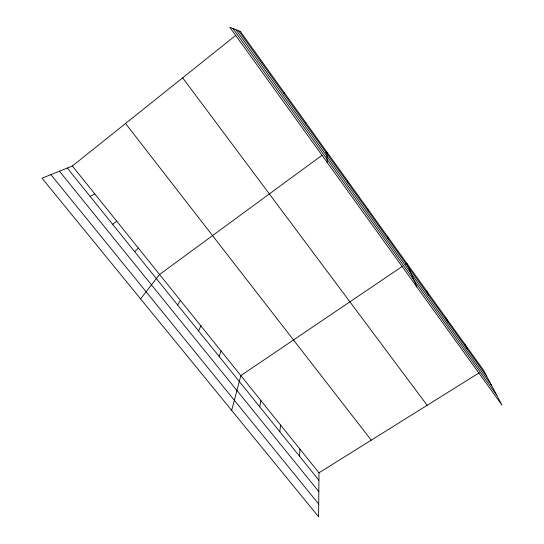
<?xml version="1.0" encoding="UTF-8"?>
<svg xmlns="http://www.w3.org/2000/svg" width="544" height="544" viewBox="0 0 544 544"><rect width="100%" height="100%" fill="white"/><g stroke="black" fill="none" stroke-linecap="round" stroke-linejoin="round"><path stroke-width="0.82" d="M72.366 166.002L318.974 472.804L318.594 516.8L42.004 178.208L72.366 166.002L235.81 35.319M299.526 456.205L299.941 449.126M279.8 431.732L280.582 425.034M259.719 406.824L260.882 400.527M231.669 410.394L240.836 375.591L402.614 266.186M305.436 123.808L305.789 122.604M219.103 356.422L221.041 350.968M198.56 330.936L200.906 325.91M177.65 305L180.418 300.424M140.57 298.867L159.569 274.489L322.028 155.271M134.701 251.709L138.346 248.084M112.635 224.332L116.749 221.218M325.4 152.796L326.754 151.803L327.284 162.574M283.614 93.432L284.424 92.847M405.423 264.289L406.824 263.344L416.915 287.028M318.974 472.804L479.237 372.81M90.161 196.452L94.758 193.854M261.365 62.458L262.65 62.519M50.878 174.638L318.709 504.05M59.452 171.19L318.811 491.647M67.272 168.048L318.913 480.264M125.555 123.474L371.26 440.184M182.655 77.819L427.162 405.3M232.914 28.492L496.611 394.971M238.68 30.872L486.615 376.054M235.933 29.736L491.395 385.091M464.848 344.168L467.629 349.622M445.862 317.716L448.297 322.694M426.523 290.782L428.59 295.27M387.348 236.218L388.668 239.686M367.52 208.597L368.444 211.528M347.324 180.465L347.84 182.845M240.455 31.606L229.779 27.2L501.996 405.158L483.5 370.151L240.455 31.606"/></g></svg>
